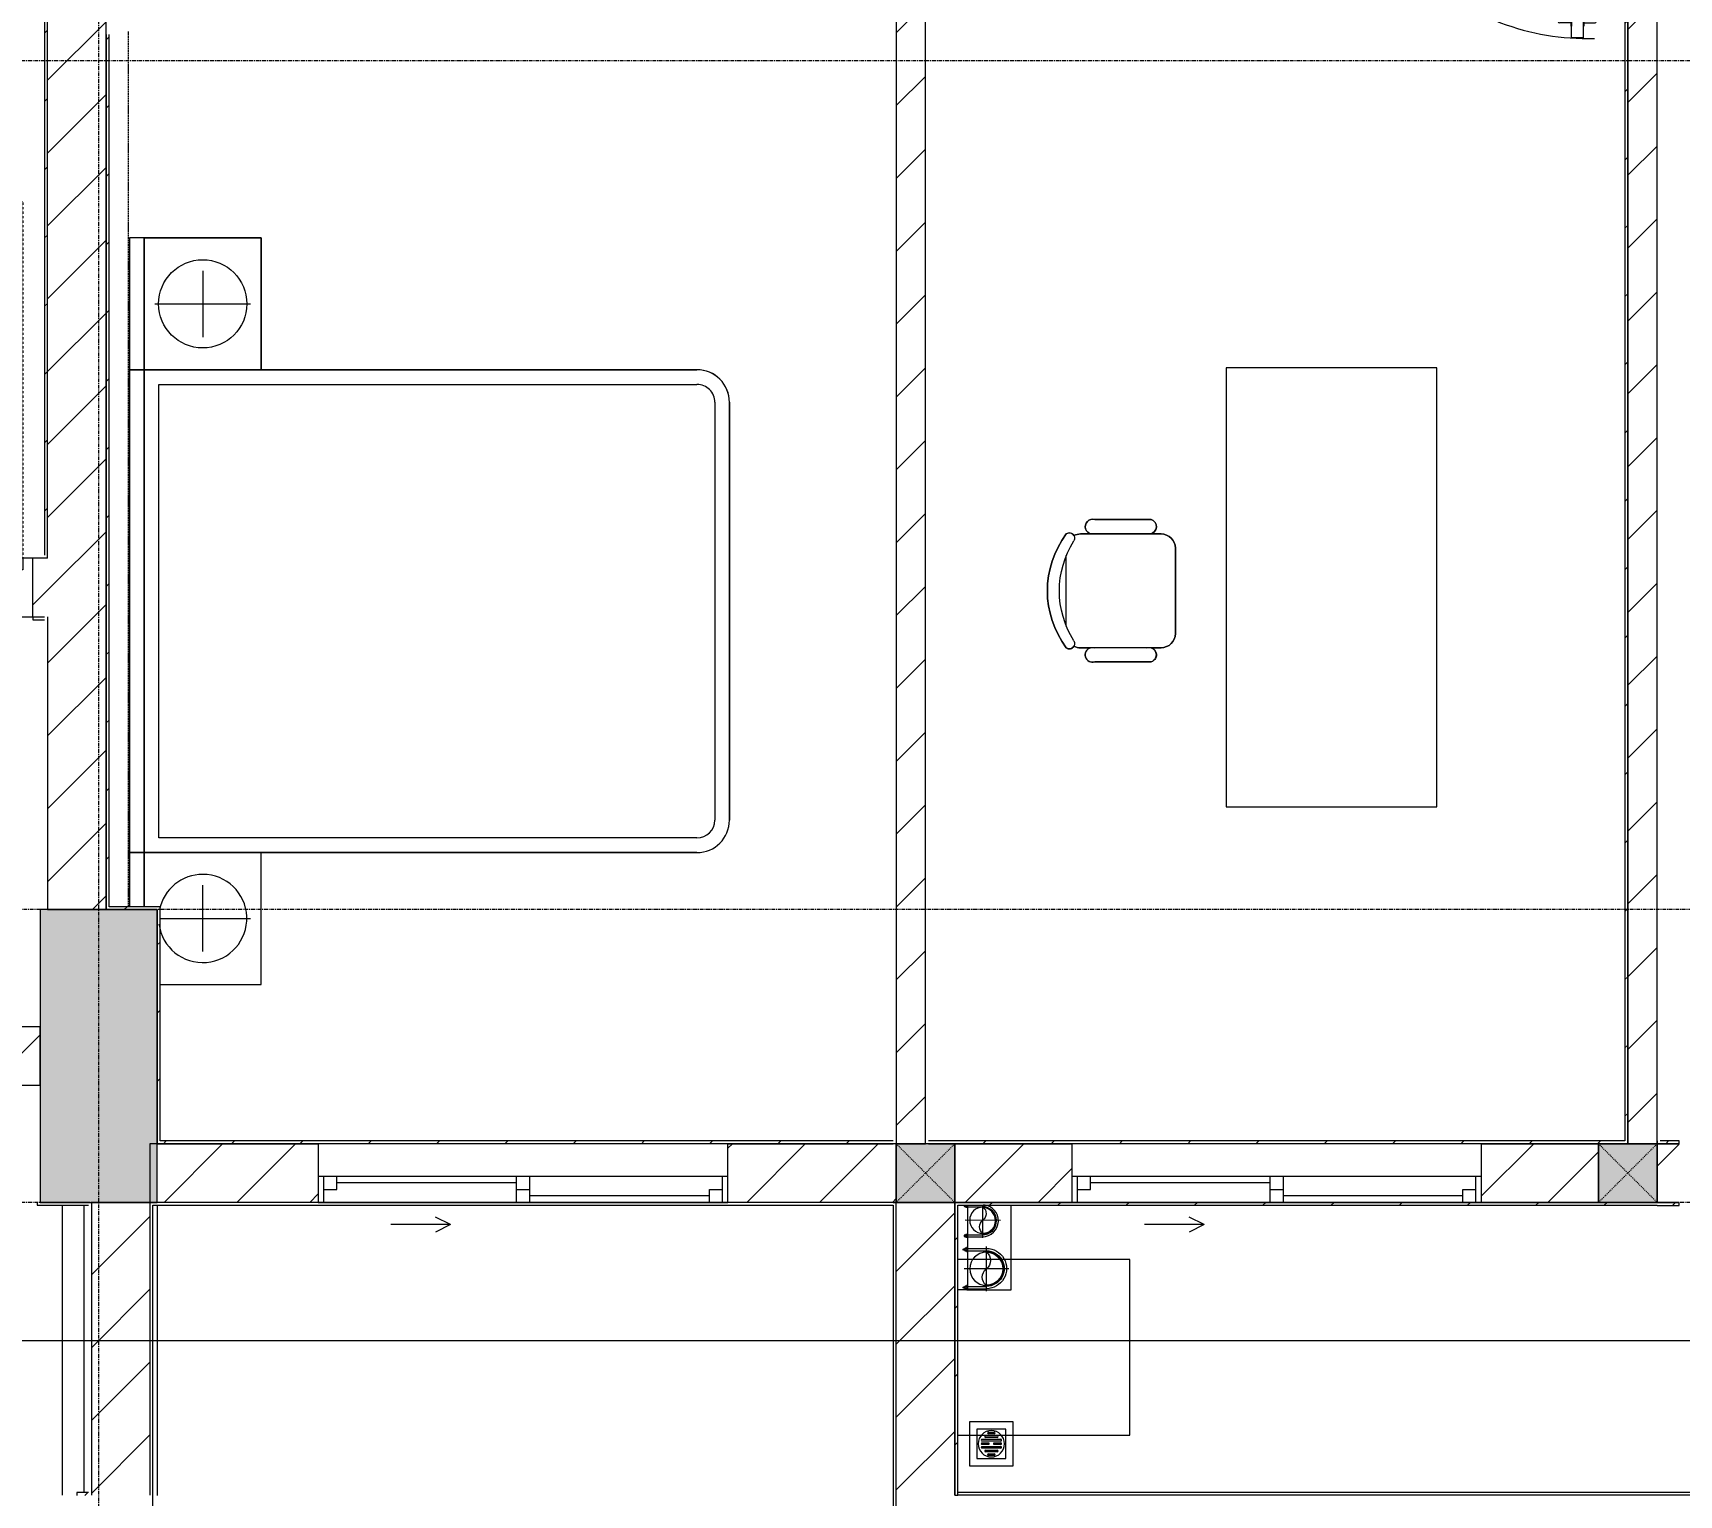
# Model space of a CAD drawing. Header units: millimetres. Extents: x 5356 to 209803, y -16346 to 109894.
# Drawn here: x 83328 to 88953, y 23537 to 28532 of the extents above; entities that cross this region are included whole.
import ezdxf

# ---------------------------------------------------------------- set-up
doc = ezdxf.new("R2010")
doc.units = ezdxf.units.MM
for name, pattern in [('Dash', [6, 3, -3]), ('Grid Line', [22.225, 12.7, -3.175, 3.175, -3.175]), ('IMPORT-CENTER _3_', [10.16, 6.35, -1.27, 1.27, -1.27]), ('IMPORT-Overhead', [3.96875, 2.38125, -1.5875]), ('NET VAN', [1.06, 0.53, -0.53])]:
    doc.linetypes.add(name, pattern=pattern)
for name, color, linetype, lineweight in [('0-1', 7, 'Continuous', 5), ('A-ANNO-DIMS', 211, 'Continuous', 9), ('A-ANNO-DIMS-220', 211, 'Continuous', 9), ('A-AREA-1', 30, 'IMPORT-Overhead', 9), ('A-DETL-GENF-1', 9, 'Continuous', 9), ('A-DETL-GENF-2', 9, 'NET VAN', 9), ('A-DOOR', 31, 'Continuous', 9), ('A-DOOR-1', 9, 'Continuous', 9), ('A-DOOR-FRAM', 31, 'Continuous', 9), ('A-FLOR', 192, 'Continuous', 9), ('A-FLOR-1', 9, 'Continuous', 9), ('A-GLAZ', 151, 'Continuous', 9), ('A-WALL', 113, 'Continuous', 9), ('A-WALL-1', 253, 'Continuous', 18), ('A-WALL-2', 9, 'Continuous', 9), ('A-WALL-3', 113, 'Continuous', 18), ('A-WALL-PATT-1', 10, 'Continuous', 9), ('A-WALL-PATT-2', 9, 'Continuous', 9), ('A-WALL-PATT-3', 111, 'Continuous', 9), ('G-IMPT', 8, 'Continuous', 9), ('G-IMPT-1', 9, 'Continuous', 9), ('G-IMPT-2', 8, 'IMPORT-CENTER _3_', 9), ('I-FURN', 30, 'Continuous', 9), ('I-FURN-1', 9, 'Continuous', 9), ('I-WALL-1', 253, 'Continuous', 18), ('I-WALL-2', 9, 'Continuous', 9), ('I-WALL-3', 2, 'Continuous', 18), ('M-EQPM', 50, 'Continuous', 9), ('S-BEAM-1', 9, 'Continuous', 9), ('S-COLS', 52, 'Continuous', 9), ('S-COLS-1', 254, 'Continuous', 5), ('S-COLS-2', 253, 'Continuous', 18), ('S-COLS-4', 52, 'Continuous', 18), ('S-COLS-5', 52, 'Dash', 9), ('S-COLS-HDLN', 52, 'Dash', 9), ('S-GRID-1', 1, 'Grid Line', 9)]:
    doc.layers.add(name, color=color, linetype=linetype, lineweight=lineweight)
doc.styles.add('Arial_2', font='arial_0.ttf', dxfattribs={"width": 0.9, "height": 660})
doc.dimstyles.new('1_Dim_chi_tiet_khu_đất_2', dxfattribs={"dimscale": 304.8, "dimtxt": 673.371204, "dimasz": 0.866142, "dimexe": 0.721785, "dimexo": 0.0625, "dimgap": 0.072178, "dimtad": 1, "dimdec": 0, "dimrnd": 5, "dimzin": 0, "dimdsep": 46, "dimtxsty": 'Arial_2', "dimblk1": 'OBLIQUE', "dimblk2": 'OBLIQUE', "dimsah": 1, "dimcen": 0.09, "dimdle": 0.721785, "dimazin": 0, "dimtfac": 1, "dimtdec": 4, "dimtix": 1, "dimtmove": 0, "dimatfit": 3, "dimfxl": 2.165354, "dimfxlon": 1, "dimtvp": 1, "dimtolj": 1, "dimtzin": 0, "dimarcsym": 2})
pattern_1 = [(45, (0, 0), (-124.4508, 124.4508), [])]
pattern_2 = [(45, (0, 0), (-116.67262, 116.67262), [])]

# ---------------------------------------------------------------- blocks, each defined once
blk = doc.blocks.new('NCV_TKTC_KET CAU_rvt-1-TKCS_MB ĐỊNH VỊ MỐC TỌA ĐỘ CÔNG TRÌNH')
at = {"layer": 'S-COLS-1'}
blk.add_hatch(color=256, dxfattribs=at).paths.add_polyline_path([(83352.6, 24536.9), (83752.6, 24536.9), (83752.6, 25536.9), (83352.6, 25536.9), (83352.6, 25076.9)])
at = {"layer": 'A-FLOR-1'}
blk.add_line((83502.6, 23545.3), (83502.6, 24526.9), dxfattribs=at)
at = {"layer": 'S-BEAM-1'}
blk.add_line((83427.6, 24526.9), (83427.6, 23536.9), dxfattribs=at)
at = {"layer": 'S-COLS-2'}
for p, q in [((83752.6, 25536.9), (83352.6, 25536.9)), ((83352.6, 25536.9), (83352.6, 24536.9)), ((83752.6, 24536.9), (83752.6, 25536.9)), ((83352.6, 24536.9), (83752.6, 24536.9))]:
    blk.add_line(p, q, dxfattribs=at)
blk = doc.blocks.new('GIUONG NGU-2TAB-1600x2000 - GIUONG NGU-2TAB-1600x2000-V44-TKCS_MB ĐỊNH VỊ MỐC TỌA ĐỘ CÔNG TRÌNH')
at = {"layer": 'I-FURN-1'}
for p, q in [((458.5, 0), (273.7, 0)), ((458.5, -50), (458.5, 0)), ((2108.2, 0), (458.5, 0)), ((458.5, 0), (458.5, -50)), ((458.5, 0), (2108.2, 0)), ((2108.2, -50), (2108.2, 0)), ((458.5, -50), (273.7, -50)), ((273.7, -50), (458.5, -50)), ((458.5, -50), (273.7, -50)), ((458.5, -450.3), (458.5, -50)), ((2108.2, -50), (458.5, -50)), ((458.5, -50), (458.5, -1938.9)), ((458.5, -50), (2108.2, -50)), ((458.5, -1938.9), (458.5, -50)), ((458.5, -450.3), (458.5, -50)), ((458.5, -50), (2108.2, -50)), ((2558.2, 0), (2108.2, 0)), ((2108.2, 0), (2108.2, -50)), ((2558.2, -50), (2108.2, -50)), ((2108.2, -50), (2108.2, -450.3)), ((2108.2, -1938.9), (2108.2, -50)), ((2108.2, -50), (2558.2, -50)), ((2108.2, -50), (2558.2, -50)), ((2108.2, -450.3), (2108.2, -50)), ((2108.2, -50), (2108.2, -1938.9)), ((2558.2, -50), (2558.2, 0)), ((2558.2, -450.3), (2558.2, -50)), ((2558.2, -50), (2558.2, -450.3)), ((8.5, -105), (8.5, -450.3)), ((8.5, -105), (8.5, -450.3)), ((233.5, -105), (233.5, -413.5)), ((508.5, -100), (2058.2, -100)), ((508.5, -1938.9), (508.5, -100)), ((2058.2, -100), (2058.2, -1938.9)), ((2333.2, -86.8), (2333.2, -413.5)), ((120.2, -250.2), (346.8, -250.2)), ((2446.5, -250.2), (2219.8, -250.2)), ((8.5, -450.3), (458.5, -450.3)), ((8.5, -450.3), (458.5, -450.3)), ((2108.2, -450.3), (2558.2, -450.3)), ((2558.2, -450.3), (2108.2, -450.3)), ((1997.1, -2000), (569.6, -2000)), ((569.6, -2050), (1997.1, -2050)), ((1997.1, -2050), (569.6, -2050))]:
    blk.add_line(p, q, dxfattribs=at)
blk.add_circle((2333.2, -250.2), 150.7, dxfattribs=at)
for centre, radius, start, end in [((233.5, -250.2), 150.7, 97.1966, 360), ((233.5, -250.2), 150.7, 360, 78.2774), ((569.6, -1938.9), 111.1, 180, 270), ((569.6, -1938.9), 111.1, 180, 270), ((569.6, -1938.9), 61.1, 180, 270), ((1997.1, -1938.9), 111.1, 270, 360), ((1997.1, -1938.9), 61.1, 270, 0), ((1997.1, -1938.9), 111.1, 270, 0)]:
    blk.add_arc(centre, radius, start, end, dxfattribs=at)
blk = doc.blocks.new('BAN LV A - BAN LV A_dwg_ban hoc2-348006-TKCS_MB ĐỊNH VỊ MỐC TỌA ĐỘ CÔNG TRÌNH')
at = {"layer": 'I-FURN'}
for p, q in [((145.8, 437.4), (-145.8, 437.4)), ((-243, 354.4), (-243, 162)), ((-194.4, 388.8), (-194.4, 113.4)), ((194.4, 113.4), (194.4, 388.8)), ((194.4, 351.4), (194.4, 150.8)), ((243.7, 162), (243.7, 354.4)), ((-120.5, 64.8), (120.5, 64.8))]:
    blk.add_line(p, q, dxfattribs=at)
at = {"layer": 'I-FURN', "flags": 128}
blk.add_lwpolyline([(-737.8, 610.5), (-737.8, 1330.5), (-154.9, 1330.5), (762.2, 1330.5), (762.2, 610.5)], close=True, dxfattribs=at)
at = {"layer": 'I-FURN'}
for centre, radius, start, end in [((-145.8, 388.8), 48.6, 90, 180), ((145.8, 388.8), 48.6, 360, 90), ((-218.7, 347.3), 25.3, 343.7398, 163.7398), ((219.4, 347.3), 25.3, 16.2602, 170.7054), ((-218.7, 154.9), 25.3, 163.7398, 16.2602), ((-145.8, 113.4), 48.6, 180, 207.5844), ((145.8, 113.4), 48.6, 332.4156, 0), ((219.4, 154.9), 25.3, 189.2946, 16.2602), ((-180.2, 75.4), 17.8, 57.9726, 216.6901), ((0, 324), 324, 233.1301, 306.8699), ((0, 359.3), 318.2, 237.5758, 302.4242), ((180.2, 75.4), 17.8, 323.3099, 122.0274)]:
    blk.add_arc(centre, radius, start, end, dxfattribs=at)
blk = doc.blocks.new('BAN LV A - BAN LV A_dwg-348005-TKCS_MB ĐỊNH VỊ MỐC TỌA ĐỘ CÔNG TRÌNH')
at = {"extrusion": (0, 0, -1), "zscale": -1, "rotation": 180}
blk.add_blockref('BAN LV A - BAN LV A_dwg_ban hoc2-348006-TKCS_MB ĐỊNH VỊ MỐC TỌA ĐỘ CÔNG TRÌNH', (-729, 1383.7), dxfattribs=at)
blk = doc.blocks.new('BAN LV A - BAN LV A-348231-TKCS_MB ĐỊNH VỊ MỐC TỌA ĐỘ CÔNG TRÌNH')
at = {"layer": 'I-FURN-1'}
for p, q in [((534.6, 1270.3), (534.6, 1235.9)), ((923.4, 1232.9), (923.4, 1270.3)), ((486, 1221.7), (486, 1029.3)), ((972.7, 1029.3), (972.7, 1221.7)), ((534.6, 1029.3), (534.6, 994.9)), ((923.4, 994.9), (923.4, 1032.3)), ((583.2, 946.3), (874.8, 946.3)), ((1491.2, 773.2), (-8.8, 773.2)), ((-8.8, 773.2), (-8.8, 53.2)), ((1491.2, 53.2), (1491.2, 773.2)), ((-8.8, 53.2), (1491.2, 53.2))]:
    blk.add_line(p, q, dxfattribs=at)
for centre, radius, start, end in [((729, 1059.7), 324, 53.1301, 126.8699), ((548.9, 1308.3), 17.8, 143.3099, 240.596), ((909.2, 1308.3), 17.8, 299.404, 36.6901), ((510.3, 1228.8), 25.3, 16.2602, 196.2602), ((583.2, 1270.3), 48.6, 152.4156, 180), ((874.8, 1270.3), 48.6, 360, 27.5844), ((948.4, 1228.8), 25.3, 343.7398, 170.7054), ((510.3, 1036.4), 25.3, 196.2602, 343.7398), ((948.4, 1036.4), 25.3, 189.2946, 343.7398), ((583.2, 994.9), 48.6, 180, 270), ((874.8, 994.9), 48.6, 270, 360)]:
    blk.add_arc(centre, radius, start, end, dxfattribs=at)
blk.add_blockref('BAN LV A - BAN LV A_dwg-348005-TKCS_MB ĐỊNH VỊ MỐC TỌA ĐỘ CÔNG TRÌNH', (0, 0))
blk = doc.blocks.new('MAY GIAT - MAY GIAT_dwg-V47-TKCS_MB ĐỊNH VỊ MỐC TỌA ĐỘ CÔNG TRÌNH')
at = {"layer": 'G-IMPT-1', "flags": 128}
blk.add_lwpolyline([(5, 590), (5, 2.3), (605, 2.3), (605, 590)], dxfattribs=at)
blk = doc.blocks.new('MAY GIAT - MAY GIAT-V48-TKCS_MB ĐỊNH VỊ MỐC TỌA ĐỘ CÔNG TRÌNH')
at = {"layer": 'I-FURN-1'}
for p, q in [((5, 590), (5, 2.3)), ((605, 2.3), (605, 590)), ((5, 2.3), (605, 2.3))]:
    blk.add_line(p, q, dxfattribs=at)
blk.add_blockref('MAY GIAT - MAY GIAT_dwg-V47-TKCS_MB ĐỊNH VỊ MỐC TỌA ĐỘ CÔNG TRÌNH', (0, 0))
blk = doc.blocks.new('DOOR_CW_01 CANH MO-PANEL KINH - DIW_01-900x2200-CỬA GỖ VÂN LAMINATE-553393-TKCS_MB ĐỊNH VỊ MỐC TỌA ĐỘ CÔNG TRÌNH')
at = {"layer": 'A-DETL-GENF-1'}
for p, q in [((-397, 872), (-357, 872)), ((-397, 752), (-397, 872)), ((-357, 872), (-357, 752)), ((-442, 737), (-442, 816.5)), ((-399, 820.5), (-438, 820.5)), ((-434, 799.5), (-434, 737)), ((-399, 803.5), (-430, 803.5)), ((-399, 831.8), (-397, 831.8)), ((-399, 792.2), (-399, 831.8)), ((-397, 792.2), (-399, 792.2)), ((-397, 792.2), (-397, 831.8)), ((-357, 792.2), (-357, 831.8)), ((-355, 831.8), (-357, 831.8)), ((-357, 792.2), (-355, 792.2)), ((-355, 792.2), (-355, 831.8)), ((-355, 820.5), (-316, 820.5)), ((-355, 803.5), (-324, 803.5)), ((-320, 799.5), (-320, 737)), ((-312, 737), (-312, 816.5)), ((-357, 752), (-397, 752)), ((-397, 738), (-391, 738)), ((-397, 738), (-397, 196)), ((-363, 752), (-391, 752)), ((-391, 752), (-391, 738)), ((-363, 738), (-363, 752)), ((-357, 738), (-363, 738)), ((-357, 196), (-357, 738)), ((-433.9, 711.2), (-427.3, 715.8)), ((-320.1, 711.2), (-326.7, 715.8)), ((-397, 196), (-391, 196)), ((-357, 182), (-397, 182)), ((-397, 182), (-397, 62)), ((-391, 196), (-391, 182)), ((-391, 182), (-363, 182)), ((-357, 196), (-363, 196)), ((-363, 182), (-363, 196)), ((-357, 62), (-357, 182)), ((-397, 62), (-357, 62))]:
    blk.add_line(p, q, dxfattribs=at)
blk.add_circle((-407, 60), 10, dxfattribs=at)
for centre, radius, start, end in [((-407, 60), 814, 360, 92), ((-438, 816.5), 4, 90, 180), ((-430, 799.5), 4, 90, 180), ((-324, 799.5), 4, 360, 90), ((-316, 816.5), 4, 0, 90), ((-397, 737), 45, 180, 215), ((-397, 737), 37, 180, 215), ((-357, 737), 37, 325, 0), ((-357, 737), 45, 325, 0)]:
    blk.add_arc(centre, radius, start, end, dxfattribs=at)
at = {"layer": 'A-DOOR-1'}
for p, q in [((-410, 50), (-450, 50)), ((-450, 50), (-450, -50)), ((-410, 0), (-410, 50)), ((-400, 0), (-410, 0)), ((-407, 50), (-382, 50)), ((-400, -50), (-400, 0)), ((410, 0), (400, 0)), ((400, 0), (400, -50)), ((450, 50), (410, 50)), ((410, 50), (410, 0)), ((450, -50), (450, 50)), ((-450, -50), (-400, -50)), ((400, -50), (450, -50))]:
    blk.add_line(p, q, dxfattribs=at)
blk = doc.blocks.new('NCV_TKTC_TANG 1_rvt-1-TKCS_MB ĐỊNH VỊ MỐC TỌA ĐỘ CÔNG TRÌNH')
at = {"layer": 'A-WALL-PATT-1'}
h = blk.add_hatch(dxfattribs=at)
h.set_pattern_fill('FP_2', color=256, style=0, pattern_type=2)
h.set_pattern_definition(pattern_1)
h.paths.add_polyline_path([(86377.6, 24737.4), (86377.6, 28836.9), (86277.6, 28836.9), (86277.6, 24737.4)])
h.paths.add_polyline_path([(86277.6, 29036.9), (86377.6, 29036.9), (86377.6, 29486.9), (86277.6, 29486.9)])
h.paths.add_polyline_path([(86327.6, 30386.9), (86377.6, 30386.9), (86377.6, 30436.9), (86277.6, 30436.9), (86277.6, 30386.9)])
h = blk.add_hatch(dxfattribs=at)
h.set_pattern_fill('FP_2', color=256, style=0, pattern_type=2)
h.set_pattern_definition(pattern_1)
h.paths.add_polyline_path([(88877.6, 24736.9), (88877.6, 28836.9), (88777.6, 28836.9), (88777.6, 24736.9)])
h.paths.add_polyline_path([(88777.6, 29036.9), (88877.6, 29036.9), (88877.6, 29336.9), (88777.6, 29336.9)])
at = {"layer": 'A-WALL-PATT-2'}
h = blk.add_hatch(dxfattribs=at)
h.set_pattern_fill('FP_3', color=256, style=0, pattern_type=2)
h.set_pattern_definition(pattern_2)
h.paths.add_polyline_path([(88767.6, 24736.9), (88777.6, 24736.9), (88777.6, 29336.9), (88767.6, 29336.9), (88767.6, 24746.9)])
h = blk.add_hatch(dxfattribs=at)
h.set_pattern_fill('FP_3', color=256, style=0, pattern_type=2)
h.set_pattern_definition(pattern_2)
h.paths.add_polyline_path([(83577.6, 25536.9), (83587.6, 25536.9), (83587.6, 28526.9), (83577.6, 28526.9), (83577.6, 27049.4)])
h = blk.add_hatch(dxfattribs=at)
h.set_pattern_fill('FP_3', color=256, style=0, pattern_type=2)
h.set_pattern_definition(pattern_2)
h.paths.add_polyline_path([(83762.6, 25536.9), (83762.6, 25546.9), (83587.6, 25546.9), (83587.6, 25536.9), (83752.6, 25536.9)])
h = blk.add_hatch(dxfattribs=at)
h.set_pattern_fill('FP_3', color=256, style=0, pattern_type=2)
h.set_pattern_definition(pattern_2)
h.paths.add_polyline_path([(83762.6, 24736.9), (83762.6, 25536.9), (83752.6, 25536.9), (83752.6, 24736.9)])
h = blk.add_hatch(dxfattribs=at)
h.set_pattern_fill('FP_3', color=256, style=0, pattern_type=2)
h.set_pattern_definition(pattern_2)
h.paths.add_polyline_path([(85702.6, 24736.9), (86267.6, 24736.9), (86267.6, 24746.9), (83762.6, 24746.9), (83762.6, 24736.9), (85245, 24736.9)])
h = blk.add_hatch(dxfattribs=at)
h.set_pattern_fill('FP_3', color=256, style=0, pattern_type=2)
h.set_pattern_definition(pattern_2)
h.paths.add_polyline_path([(86455.5, 24736.9), (88767.6, 24736.9), (88767.6, 24746.9), (86387.6, 24746.9), (86387.6, 24736.9)])
h = blk.add_hatch(dxfattribs=at)
h.set_pattern_fill('FP_3', color=256, style=0, pattern_type=2)
h.set_pattern_definition(pattern_2)
h.paths.add_polyline_path([(88877.6, 24736.9), (88952.6, 24736.9), (88952.6, 24746.9), (88877.6, 24746.9)])
h.paths.add_polyline_path([(91452.6, 24736.9), (91542.6, 24736.9), (91542.6, 24746.9), (91452.6, 24746.9)])
h = blk.add_hatch(dxfattribs=at)
h.set_pattern_fill('FP_3', color=256, style=0, pattern_type=2)
h.set_pattern_definition(pattern_2)
h.paths.add_polyline_path([(86477.6, 23536.9), (86487.6, 23536.9), (86487.6, 24536.9), (86477.6, 24536.9), (86477.6, 24090.6)])
h = blk.add_hatch(dxfattribs=at)
h.set_pattern_fill('FP_3', color=256, style=0, pattern_type=2)
h.set_pattern_definition(pattern_2)
h.paths.add_polyline_path([(88877.6, 24526.9), (88877.6, 24536.9), (86487.6, 24536.9), (86487.6, 24526.9), (87665.9, 24526.9)])
h = blk.add_hatch(dxfattribs=at)
h.set_pattern_fill('FP_3', color=256, style=0, pattern_type=2)
h.set_pattern_definition(pattern_2)
h.paths.add_polyline_path([(88952.6, 24526.5), (88952.6, 24536.5), (88877.6, 24536.5), (88877.6, 24526.5)])
h.paths.add_polyline_path([(91642.6, 24526.5), (91642.6, 24536.5), (91452.6, 24536.5), (91452.6, 24526.5)])
at = {"layer": 'A-WALL-1'}
for p, q in [((86377.6, 24737.4), (86377.6, 28836.9)), ((88777.6, 28836.9), (88777.6, 24736.9)), ((88877.6, 24736.9), (88877.6, 28836.9)), ((86277.6, 24737.4), (86377.6, 24737.4)), ((88777.6, 24736.9), (88877.6, 24736.9))]:
    blk.add_line(p, q, dxfattribs=at)
at = {"layer": 'A-WALL-2'}
blk.add_line((86277.6, 28836.9), (86277.6, 24737.4), dxfattribs=at)
at = {"layer": 'I-WALL-1'}
for p, q in [((88767.6, 29326.9), (88767.6, 24746.9)), ((88777.6, 24736.9), (88777.6, 28836.9)), ((83577.6, 28526.9), (83577.6, 25536.9)), ((83587.6, 25546.9), (83587.6, 28526.9)), ((83762.6, 25546.9), (83587.6, 25546.9)), ((83762.6, 25536.9), (83762.6, 25546.9)), ((83577.6, 25536.9), (83587.6, 25536.9)), ((83587.6, 25536.9), (83752.6, 25536.9)), ((83752.6, 25536.9), (83752.6, 24736.9)), ((83762.6, 24746.9), (83762.6, 25536.9)), ((83752.6, 24736.9), (83762.6, 24736.9)), ((86267.6, 24746.9), (83762.6, 24746.9)), ((83762.6, 24736.9), (84302.6, 24736.9)), ((85702.6, 24736.9), (86267.6, 24736.9)), ((88767.6, 24746.9), (86387.6, 24746.9)), ((86387.6, 24736.9), (86877.6, 24736.9)), ((88277.6, 24736.9), (88767.6, 24736.9)), ((88767.6, 24736.9), (88777.6, 24736.9)), ((88877.6, 24746.9), (88877.6, 24736.9)), ((88877.6, 24736.9), (88952.6, 24736.9)), ((88952.6, 24746.9), (88887.6, 24746.9)), ((88952.6, 24736.9), (88952.6, 24746.9)), ((86477.6, 24536.9), (86477.6, 23536.9)), ((86487.6, 24536.9), (86477.6, 24536.9)), ((86877.6, 24536.9), (86487.6, 24536.9)), ((86487.6, 23536.9), (86487.6, 24526.9)), ((86487.6, 24526.9), (88877.6, 24526.9)), ((88877.6, 24536.9), (88277.6, 24536.9)), ((88877.6, 24536.5), (88877.6, 24536.9)), ((88952.6, 24536.5), (88877.6, 24536.5)), ((88877.6, 24526.9), (88877.6, 24526.5)), ((88877.6, 24526.5), (88952.6, 24526.5)), ((88952.6, 24526.5), (88952.6, 24536.5)), ((86477.6, 23536.9), (86487.6, 23536.9))]:
    blk.add_line(p, q, dxfattribs=at)
at = {"layer": 'I-WALL-2'}
for p, q in [((86487.6, 23546.9), (91642.6, 23546.9)), ((91642.6, 23536.9), (86487.6, 23536.9))]:
    blk.add_line(p, q, dxfattribs=at)
at = {"layer": 'A-DOOR-1', "rotation": 180}
blk.add_blockref('DOOR_CW_01 CANH MO-PANEL KINH - DIW_01-900x2200-CỬA GỖ VÂN LAMINATE-553393-TKCS_MB ĐỊNH VỊ MỐC TỌA ĐỘ CÔNG TRÌNH', (88227.6, 29386.9), dxfattribs=at)
at = {"layer": 'I-FURN-1'}
for name, p, rotation in [('GIUONG NGU-2TAB-1600x2000 - GIUONG NGU-2TAB-1600x2000-V44-TKCS_MB ĐỊNH VỊ MỐC TỌA ĐỘ CÔNG TRÌNH', (83657.6, 25273.2), 90.00000000000077), ('BAN LV A - BAN LV A-348231-TKCS_MB ĐỊNH VỊ MỐC TỌA ĐỘ CÔNG TRÌNH', (88177.6, 25896.9), 90.00000000000031), ('MAY GIAT - MAY GIAT-V48-TKCS_MB ĐỊNH VỊ MỐC TỌA ĐỘ CÔNG TRÌNH', (87077.6, 23736.9), 90.00000000000031)]:
    blk.add_blockref(name, p, dxfattribs=dict(at, rotation=rotation))
blk = doc.blocks.new('1_FAMILY RVT - W01-WxH 1400x1400xmm-389822-TKCS_MB ĐỊNH VỊ MỐC TỌA ĐỘ CÔNG TRÌNH')
at = {"layer": 'A-GLAZ'}
for p, q in [((248.4, 172.39), (299.2, 197.79)), ((248.4, 172.39), (299.2, 146.99)), ((248.4, 172.39), (451.6, 172.39)), ((-700, 96.19), (-700, -103.81)), ((700, 96.19), (-700, 96.19)), ((-700, 96.19), (-636.5, 96.19)), ((-680.95, 96.19), (-680.95, 7.29)), ((-636.5, 96.19), (-22.225, 96.19)), ((-636.5, 96.19), (-636.5, 51.74)), ((-636.5, 73.965), (-22.225, 73.965)), ((-22.225, 7.29), (-22.225, 96.19)), ((-22.225, 96.19), (22.225, 96.19)), ((22.225, 96.19), (680.95, 96.19)), ((22.225, 96.19), (22.225, 7.29)), ((680.95, 96.19), (700, 96.19)), ((680.95, 96.19), (680.95, 7.29)), ((700, -103.81), (700, 96.19)), ((-700, 7.29), (-680.95, 7.29)), ((-636.5, 51.74), (-680.95, 51.74)), ((-680.95, 7.29), (-22.225, 7.29)), ((22.225, 51.74), (-22.225, 51.74)), ((-22.225, 7.29), (22.225, 7.29)), ((22.225, 29.515), (636.5, 29.515)), ((22.225, 7.29), (636.5, 7.29)), ((636.5, 51.74), (636.5, 7.29)), ((680.95, 51.74), (636.5, 51.74)), ((636.5, 7.29), (700, 7.29)), ((-700, -103.81), (700, -103.81))]:
    blk.add_line(p, q, dxfattribs=at)
blk = doc.blocks.new('FD_01 - FD_01-1200x2200mm-V1-TKCS_MB ĐỊNH VỊ MỐC TỌA ĐỘ CÔNG TRÌNH')
at = {"layer": 'A-DETL-GENF-2'}
for p, q in [((570, 100), (570, 1320)), ((570, 1320), (610, 1320)), ((610, 1320), (610, 100)), ((610, 100), (570, 100))]:
    blk.add_line(p, q, dxfattribs=at)
blk.add_arc((610, 100), 1220, 91.8789, 180, dxfattribs=at)
at = {"layer": 'A-DOOR-FRAM'}
for p, q in [((-610, 100), (-645, 100)), ((-645, 100), (-645, -100)), ((-610, 60), (-610, 100)), ((-600, 60), (-610, 60)), ((-600, -100), (-600, 60)), ((610, 60), (600, 60)), ((600, 60), (600, -100)), ((645, 100), (610, 100)), ((610, 100), (610, 60)), ((645, -100), (645, 100)), ((-645, -100), (-600, -100)), ((600, -100), (645, -100))]:
    blk.add_line(p, q, dxfattribs=at)
blk = doc.blocks.new('TKTC_XREF_251221_MB TANG 1 - TKTC_XREF_260130_MB TANG 1_dwg_CUM U_DN100-V279-TKCS_MB ĐỊNH VỊ MỐC TỌA ĐỘ CÔNG TRÌNH')
at = {"layer": 'G-IMPT'}
blk.add_hatch(color=256, dxfattribs=at).paths.add_polyline_path([(0, -61), (15.8, -58.9), (30.5, -52.8), (43.1, -43.1), (52.8, -30.5), (58.9, -15.8), (61, 0), (58.9, 15.8), (52.8, 30.5), (43.1, 43.1), (30.5, 52.8), (15.8, 58.9), (0, 61), (0, 57), (14.8, 55.1), (28.5, 49.4), (40.3, 40.3), (49.4, 28.5), (55.1, 14.8), (57, 0), (55.1, -14.8), (49.4, -28.5), (40.3, -40.3), (28.5, -49.4), (14.8, -55.1), (0, -57)])
for p, q in [((-79.1, 66.6), (-79.1, 63.4)), ((-76.6, 66.6), (-76.6, 63.4)), ((-74.6, 66.6), (-74.6, 63.4)), ((-72.7, 67.2), (-72.7, 60.7)), ((-66.9, 62.1), (-71.7, 62.1)), ((-79.1, -63.4), (-79.1, -66.6)), ((-76.6, -63.4), (-76.6, -66.6)), ((-74.6, -63.4), (-74.6, -66.6)), ((-72.7, -60.7), (-72.7, -69.3)), ((-66.9, -62.1), (-71.7, -62.1)), ((-66.9, -67.9), (-71.7, -67.9)), ((-65, -69), (0, -69))]:
    blk.add_line(p, q, dxfattribs=at)
at = {"layer": 'G-IMPT', "flags": 128}
for points in [[(-78.1, 67.2), (-78.1, 62.4), (-72.7, 62.4)], [(-71.7, 59.2), (-66.9, 59.2), (-66.9, 67.2)], [(-65, 67.2), (-65, 57.3), (-66.9, 57.3), (-66.9, 59.2)], [(-65, 61), (0, 61), (0, 57)], [(-72.7, -62.4), (-78.1, -62.4), (-78.1, -67.6), (-72.7, -67.6)], [(-71.7, -70.8), (-66.9, -70.8), (-66.9, -59.2), (-71.7, -59.2)], [(-66.9, -59.2), (-66.9, -57.3), (-65, -57.3), (-65, -72.7), (-66.9, -72.7), (-66.9, -70.8)], [(-65, -61), (0, -61), (0, -57)]]:
    blk.add_lwpolyline(points, dxfattribs=at)
at = {"layer": 'G-IMPT'}
for centre, radius, start, end in [((-78.1, 63.4), 0.96, 180, 270), ((-67.9, 65), 4.8, 152.11368, 216.8699), ((-71.1, 60.7), 1.56, 112.61986, 247.38014), ((0, 0), 69, 270, 85.42362), ((0, 0), 61, 270, 90), ((0, 0), 57, 270, 90), ((-78.1, -63.4), 0.96, 90, 180), ((-78.1, -66.6), 0.96, 180, 270), ((-71.1, -60.7), 1.56, 112.61986, 247.38014), ((-67.9, -65), 4.8, 143.1301, 216.8699), ((-71.1, -69.3), 1.56, 112.61986, 247.38014)]:
    blk.add_arc(centre, radius, start, end, dxfattribs=at)
blk = doc.blocks.new('TKTC_XREF_251221_MB TANG 1 - TKTC_XREF_260130_MB TANG 1_dwg_$cc-V280-TKCS_MB ĐỊNH VỊ MỐC TỌA ĐỘ CÔNG TRÌNH')
at = {"layer": 'G-IMPT'}
blk.add_circle((0, 0), 0.5, dxfattribs=at)
for centre, radius, start, end in [((0, 0), 0.5, 90, 270), ((0.188, 0.25), 0.313, 126.8699, 233.1301), ((-0.188, -0.25), 0.313, 306.8699, 53.1301)]:
    blk.add_arc(centre, radius, start, end, dxfattribs=at)
at = {"layer": 'G-IMPT-2'}
for p, q in [((-0.673, 0), (0.673, 0)), ((0, -0.673), (0, 0.572))]:
    blk.add_line(p, q, dxfattribs=at)
blk = doc.blocks.new('TKTC_XREF_251221_MB TANG 1 - TKTC_XREF_260130_MB TANG 1_dwg_CUM U_DN100-4202115-TKCS_MB ĐỊNH VỊ MỐC TỌA ĐỘ CÔNG TRÌNH')
at = {"layer": 'G-IMPT'}
blk.add_hatch(color=256, dxfattribs=at).paths.add_polyline_path([(0, -61), (0, -57), (14.8, -55.1), (28.5, -49.4), (40.3, -40.3), (49.4, -28.5), (55.1, -14.8), (57, 0), (55.1, 14.8), (49.4, 28.5), (40.3, 40.3), (28.5, 49.4), (14.8, 55.1), (0, 57), (0, 61), (15.8, 58.9), (35.6, 48.9), (43.1, 43.1), (52.8, 30.5), (58.9, 15.8), (61, 0), (58.9, -15.8), (52.8, -30.5), (43.1, -43.1), (30.5, -52.8), (15.8, -58.9)])
for p, q in [((-79.1, 66.6), (-79.1, 63.4)), ((-76.6, 66.6), (-76.6, 63.4)), ((-74.6, 66.6), (-74.6, 63.4)), ((-72.7, 69.3), (-72.7, 60.7)), ((-66.9, 67.9), (-71.7, 67.9)), ((-66.9, 62.1), (-71.7, 62.1)), ((-65, 69), (0, 69)), ((-79.1, -63.4), (-79.1, -66.6)), ((-76.6, -63.4), (-76.6, -66.6)), ((-74.6, -63.4), (-74.6, -66.6)), ((-72.7, -60.7), (-72.7, -69.3)), ((-66.9, -62.1), (-71.7, -62.1)), ((-66.9, -67.9), (-71.7, -67.9)), ((-65, -69), (0, -69))]:
    blk.add_line(p, q, dxfattribs=at)
at = {"layer": 'G-IMPT', "flags": 128}
for points in [[(-72.7, 67.6), (-78.1, 67.6), (-78.1, 62.4), (-72.7, 62.4)], [(-71.7, 59.2), (-66.9, 59.2), (-66.9, 70.8), (-71.7, 70.8)], [(-66.9, 70.8), (-66.9, 72.7), (-65, 72.7), (-65, 57.3), (-66.9, 57.3), (-66.9, 59.2)], [(-65, 61), (0, 61), (0, 57)], [(-72.7, -62.4), (-78.1, -62.4), (-78.1, -67.6), (-72.7, -67.6)], [(-71.7, -70.8), (-66.9, -70.8), (-66.9, -59.2), (-71.7, -59.2)], [(-66.9, -59.2), (-66.9, -57.3), (-65, -57.3), (-65, -72.7), (-66.9, -72.7), (-66.9, -70.8)], [(-65, -61), (0, -61), (0, -57)]]:
    blk.add_lwpolyline(points, dxfattribs=at)
at = {"layer": 'G-IMPT'}
for centre, radius, start, end in [((-78.1, 66.6), 0.96, 90, 180), ((-78.1, 63.4), 0.96, 180, 270), ((-71.1, 69.3), 1.56, 112.6199, 247.3801), ((-67.9, 65), 4.8, 143.1301, 216.8699), ((-71.1, 60.7), 1.56, 112.6199, 247.3801), ((0, 0), 69, 270, 90), ((0, 0), 61, 270, 90), ((0, 0), 57, 270, 90), ((-78.1, -63.4), 0.96, 90, 180), ((-78.1, -66.6), 0.96, 180, 270), ((-71.1, -60.7), 1.56, 112.6199, 247.3801), ((-67.9, -65), 4.8, 143.1301, 216.8699), ((-71.1, -69.3), 1.56, 112.6199, 247.3801)]:
    blk.add_arc(centre, radius, start, end, dxfattribs=at)
blk = doc.blocks.new('TKTC_XREF_251221_MB TANG 1 - TKTC_XREF_260130_MB TANG 1_dwg_$cc-V211-TKCS_MB ĐỊNH VỊ MỐC TỌA ĐỘ CÔNG TRÌNH')
at = {"layer": 'G-IMPT'}
blk.add_circle((0, 0), 0.5, dxfattribs=at)
for centre, radius, start, end in [((0, 0), 0.5, 90, 270), ((0.188, 0.25), 0.313, 126.8699, 233.1301), ((-0.188, -0.25), 0.313, 306.8699, 53.1301)]:
    blk.add_arc(centre, radius, start, end, dxfattribs=at)
at = {"layer": 'G-IMPT-2'}
for p, q in [((0, -0.673), (0, 0.673)), ((-0.673, 0), (0.673, 0))]:
    blk.add_line(p, q, dxfattribs=at)
blk = doc.blocks.new('TKTC_XREF_251221_MB TANG 1 - TKTC_XREF_260130_MB TANG 1_dwg_THU NUOC - THU NUOC-444531-TKCS_MB TẦNG 1-4202120-TKCS_MB ĐỊNH VỊ MỐC TỌA ĐỘ CÔNG TRÌNH')
at = {"layer": 'M-EQPM'}
for p, q in [((-23.3, 10.8), (40.9, 10.8)), ((40.9, 4.8), (-23.3, 4.8)), ((-11, 23.3), (28.5, 23.3)), ((28.5, 17.3), (-11, 17.3)), ((-1.1, 35.6), (18.5, 35.6)), ((18.5, 29.6), (-1.1, 29.6)), ((-23.3, -13.6), (40.9, -13.6)), ((40.9, -19.6), (-23.3, -19.6)), ((-11, -26.1), (28.5, -26.1)), ((28.5, -32.1), (-11, -32.1)), ((-1.1, -38.5), (18.5, -38.5)), ((18.5, -44.5), (-1.1, -44.5))]:
    blk.add_line(p, q, dxfattribs=at)
at = {"layer": 'M-EQPM', "flags": 128}
for points in [[(83.7, -79.4), (83.7, 70.6), (-66.3, 70.6), (-66.3, -79.4)], [(58.7, -54.4), (58.7, 45.6), (-41.3, 45.6), (-41.3, -54.4)]]:
    blk.add_lwpolyline(points, close=True, dxfattribs=at)
for points in [[(-23.3, -1.2), (0.7, -1.2), (0.7, -7.2), (-23.3, -7.2)], [(40.9, -7.2), (16.7, -7.2), (16.7, -1.2), (40.9, -1.2)]]:
    blk.add_lwpolyline(points, dxfattribs=at)
at = {"layer": 'M-EQPM'}
for centre, radius, start, end in [((8.7, -4.4), 45, 360, 180), ((8.7, -4.4), 45, 360, 180), ((-23.3, 7.8), 3, 90, 270), ((-11, 20.3), 3, 90, 270), ((-1.1, 32.6), 3, 90, 270), ((18.5, 32.6), 3, 270, 90), ((28.5, 20.3), 3, 270, 90), ((40.9, 7.8), 3, 270, 90), ((8.7, -4.4), 45, 180, 360), ((8.7, -4.4), 45, 180, 360), ((-23.3, -4.2), 3, 90, 270), ((-23.3, -16.6), 3, 90, 270), ((-11, -29.1), 3, 90, 270), ((-1.1, -41.5), 3, 90, 270), ((18.5, -41.5), 3, 270, 90), ((28.5, -29.1), 3, 270, 90), ((40.9, -4.2), 3, 270, 90), ((40.9, -16.6), 3, 270, 90)]:
    blk.add_arc(centre, radius, start, end, dxfattribs=at)
blk = doc.blocks.new('TKTC_XREF_251221_MB TANG 1 - TKTC_XREF_260130_MB TANG 1_dwg-4202109-TKCS_MB ĐỊNH VỊ MỐC TỌA ĐỘ CÔNG TRÌNH')
at = {"layer": 'G-IMPT'}
blk.add_line((-116630.9, -376819.6), (-116630.9, -377108.3), dxfattribs=at)
at = {"layer": 'G-IMPT', "flags": 128}
for points in [[(-116631.1, -376819.6), (-116631.1, -377108.5), (-116664.1, -377108.2)], [(-116630.9, -377108.3), (-116481.3, -377108.3), (-116481.3, -376819.7)]]:
    blk.add_lwpolyline(points, dxfattribs=at)
at = {"xscale": 0.789473684210524, "yscale": 0.789473684210524, "zscale": 0.789473684210524, "rotation": 0.06930925665188988}
blk.add_blockref('TKTC_XREF_251221_MB TANG 1 - TKTC_XREF_260130_MB TANG 1_dwg_CUM U_DN100-V279-TKCS_MB ĐỊNH VỊ MỐC TỌA ĐỘ CÔNG TRÌNH', (-116579.7, -376872.6), dxfattribs=at)
at = {"extrusion": (0, 0, -1)}
for name, p, xscale, yscale, zscale, rotation in [('TKTC_XREF_251221_MB TANG 1 - TKTC_XREF_260130_MB TANG 1_dwg_$cc-V280-TKCS_MB ĐỊNH VỊ MỐC TỌA ĐỘ CÔNG TRÌNH', (116578.1, -376870.8), 90.00000000005114, 90.00000000005114, -90.00000000005114, 0.3047175217251739), ('TKTC_XREF_251221_MB TANG 1 - TKTC_XREF_260130_MB TANG 1_dwg_CUM U_DN100-4202115-TKCS_MB ĐỊNH VỊ MỐC TỌA ĐỘ CÔNG TRÌNH', (116566, -377035.8), 0.9975000000000006, 0.9975000000000006, -0.9975000000000006, 180.000991338195), ('TKTC_XREF_251221_MB TANG 1 - TKTC_XREF_260130_MB TANG 1_dwg_$cc-V211-TKCS_MB ĐỊNH VỊ MỐC TỌA ĐỘ CÔNG TRÌNH', (116566, -377036.7), 113.7150000000073, 113.7150000000073, -113.7150000000073, 359.9990086636432)]:
    blk.add_blockref(name, p, dxfattribs=dict(at, xscale=xscale, yscale=yscale, zscale=zscale, rotation=rotation))
blk.add_blockref('TKTC_XREF_251221_MB TANG 1 - TKTC_XREF_260130_MB TANG 1_dwg_THU NUOC - THU NUOC-444531-TKCS_MB TẦNG 1-4202120-TKCS_MB ĐỊNH VỊ MỐC TỌA ĐỘ CÔNG TRÌNH', (-116557.9, -377630))
blk = doc.blocks.new('TKTC_XREF_251221_MB TANG 1 - TKTC_XREF_251221_MB TANG 1-2038492-TKCS_MB ĐỊNH VỊ MỐC TỌA ĐỘ CÔNG TRÌNH')
blk.add_blockref('TKTC_XREF_251221_MB TANG 1 - TKTC_XREF_260130_MB TANG 1_dwg-4202109-TKCS_MB ĐỊNH VỊ MỐC TỌA ĐỘ CÔNG TRÌNH', (169499.1, 384109.7))
blk = doc.blocks.new('G1_SOF - BO TRU - 200x200-3050151-TKCS_MB ĐỊNH VỊ MỐC TỌA ĐỘ CÔNG TRÌNH')
at = {"layer": 'S-COLS-HDLN'}
for p, q in [((-100, 100), (100, -100)), ((100, 100), (-100, -100))]:
    blk.add_line(p, q, dxfattribs=at)
blk = doc.blocks.new('DIMBLOCK7-TKCS_MB ĐỊNH VỊ MỐC TỌA ĐỘ CÔNG TRÌNH')
at = {"layer": 'A-ANNO-DIMS-220'}
for p, q in [((33652.6, 24724.5), (33652.6, 23844.5)), ((33652.6, 24064.5), (33652.6, 24724.5)), ((127252.6, 24724.5), (127252.6, 23844.5)), ((127252.6, 24064.5), (127252.6, 24724.5)), ((33432.6, 24064.5), (127472.6, 24064.5))]:
    blk.add_line(p, q, dxfattribs=at)
at = {"layer": 'A-ANNO-DIMS-220', "lineweight": 25}
for p, q in [((33652.6, 24064.5), (33784.6, 24196.5)), ((127252.6, 24064.5), (127384.6, 24196.5)), ((33652.6, 24064.5), (33520.6, 23932.5)), ((127252.6, 24064.5), (127120.6, 23932.5))]:
    blk.add_line(p, q, dxfattribs=at)
at = {"layer": 'A-ANNO-DIMS-220', "color": 0, "insert": (79313, 24943.3), "char_height": 660, "width": 2734.923, "attachment_point": 1, "line_spacing_factor": 0.941778, "style": 'Arial_2'}
blk.add_mtext('93600', dxfattribs=at)
blk = doc.blocks.new('_Oblique')
at = {"color": 0, "linetype": 'ByBlock', "lineweight": -2}
blk.add_line((-0.5, -0.5), (0.5, 0.5), dxfattribs=at)

msp = doc.modelspace()

# ---------------------------------------------------------------- hatches: boundary and pattern name
at = {"layer": 'A-WALL-PATT-3'}
h = msp.add_hatch(dxfattribs=at)
h.set_pattern_fill('FP_8', color=256, style=0, pattern_type=2)
h.set_pattern_definition(pattern_2)
h.paths.add_polyline_path([(83367.6, 26737.4), (83377.6, 26737.4), (83377.6, 32236.9), (83367.6, 32236.9), (83367.6, 26747.4)])
h = msp.add_hatch(dxfattribs=at)
h.set_pattern_fill('FP_1', color=256, style=0, pattern_type=2)
h.set_pattern_definition(pattern_1)
h.paths.add_polyline_path([(83377.6, 25536.9), (83577.6, 25536.9), (83577.6, 28836.9), (83377.6, 28836.9), (83377.6, 25546.9)])
h.paths.add_polyline_path([(83429.4, 29036.9), (83577.6, 29036.9), (83577.6, 32236.9), (83377.6, 32236.9), (83377.6, 29036.9)])
h = msp.add_hatch(dxfattribs=at)
h.set_pattern_fill('FP_1', color=256, style=0, pattern_type=2)
h.set_pattern_definition(pattern_1)
h.paths.add_polyline_path([(83377.6, 26537.4), (83377.6, 26737.4), (83327.6, 26737.4), (83327.6, 26537.4), (83367.6, 26537.4)])
h.paths.add_polyline_path([(81577.6, 26537.4), (82037.6, 26537.4), (82037.6, 26737.4), (81577.6, 26737.4)])
h.paths.add_polyline_path([(77452.6, 26537.4), (81377.6, 26537.4), (81377.6, 26737.4), (77452.6, 26737.4), (77452.6, 26556.2)])
h = msp.add_hatch(dxfattribs=at)
h.set_pattern_fill('FP_8', color=256, style=0, pattern_type=2)
h.set_pattern_definition(pattern_2)
h.paths.add_polyline_path([(80403.3, 26527.4), (82037.6, 26527.4), (82037.6, 26537.4), (77462.6, 26537.4), (77462.6, 26527.4), (80190.6, 26527.4), (80186.1, 26536.9), (80252.6, 26534.5), (80252.6, 26527.4)])
h.paths.add_polyline_path([(83327.6, 26527.4), (83367.6, 26527.4), (83367.6, 26537.4), (83327.6, 26537.4)])
h = msp.add_hatch(dxfattribs=at)
h.set_pattern_fill('FP_1', color=256, style=0, pattern_type=2)
h.set_pattern_definition(pattern_1)
h.paths.add_polyline_path([(82824.2, 24937), (83352.6, 24937), (83352.6, 25137), (79152.6, 25137), (79152.6, 24937), (80403.3, 24937)])
h = msp.add_hatch(dxfattribs=at)
h.set_pattern_fill('FP_1', color=256, style=0, pattern_type=2)
h.set_pattern_definition(pattern_1)
h.paths.add_polyline_path([(85702.6, 24536.9), (86277.6, 24536.9), (86277.6, 24736.9), (85702.6, 24736.9), (85702.6, 24581.4)])
h.paths.add_polyline_path([(84302.6, 24536.9), (84302.6, 24736.9), (83727.6, 24736.9), (83727.6, 24536.9), (84034.6, 24536.9)])
h = msp.add_hatch(dxfattribs=at)
h.set_pattern_fill('FP_1', color=256, style=0, pattern_type=2)
h.set_pattern_definition(pattern_1)
h.paths.add_polyline_path([(91577.6, 24536.9), (91577.6, 24736.9), (91452.6, 24736.9), (91452.6, 24536.9)])
h.paths.add_polyline_path([(86477.6, 24536.9), (86877.6, 24536.9), (86877.6, 24736.9), (86477.6, 24736.9), (86477.6, 24583.7)])
h.paths.add_polyline_path([(88277.6, 24536.9), (88677.5, 24536.9), (88677.5, 24736.9), (88277.6, 24736.9), (88277.6, 24573.3)])
h.paths.add_polyline_path([(88952.6, 24536.9), (88952.6, 24736.9), (88877.5, 24736.9), (88877.5, 24536.9)])
h = msp.add_hatch(dxfattribs=at)
h.set_pattern_fill('FP_1', color=256, style=0, pattern_type=2)
h.set_pattern_definition(pattern_1)
h.paths.add_polyline_path([(83535.6, 23536.9), (83727.6, 23536.9), (83727.6, 24536.9), (83527.6, 24536.9), (83527.6, 23536.9)])
h = msp.add_hatch(dxfattribs=at)
h.set_pattern_fill('FP_1', color=256, style=0, pattern_type=2)
h.set_pattern_definition(pattern_1)
h.paths.add_polyline_path([(86477.6, 23536.9), (86477.6, 24536.9), (86277.6, 24536.9), (86277.6, 23536.9), (86455.5, 23536.9)])
h = msp.add_hatch(dxfattribs=at)
h.set_pattern_fill('FP_8', color=256, style=0, pattern_type=2)
h.set_pattern_definition(pattern_2)
h.paths.add_polyline_path([(83527.6, 23535.3), (83527.6, 23545.3), (83477.6, 23545.3), (83477.6, 23535.3)])
h.paths.add_polyline_path([(81377.6, 23535.3), (82187.6, 23535.3), (82187.6, 23545.3), (77302.6, 23545.3), (77302.6, 23535.3), (80403.3, 23535.3)])
at = {"layer": 'S-COLS-1'}
for points in [[(86277.6, 24536.9), (86477.6, 24536.9), (86477.6, 24736.9), (86277.6, 24736.9)], [(88677.5, 24536.9), (88877.5, 24536.9), (88877.5, 24736.9), (88677.5, 24736.9)]]:
    msp.add_hatch(color=256, dxfattribs=at).paths.add_polyline_path(points)

# ---------------------------------------------------------------- linework, layer by layer
at = {"layer": 'A-AREA-1'}
msp.add_line((83652.6, 28536.9), (83652.6, 25546.9), dxfattribs=at)
at = {"layer": 'A-FLOR'}
msp.add_line((83752.6, 24527), (83752.6, 23535.3), dxfattribs=at)
at = {"layer": 'A-WALL'}
for p, q in [((83367.6, 26737.4), (83327.6, 26737.4)), ((83327.6, 26537.4), (83367.6, 26537.4)), ((83377.6, 26537.4), (83377.6, 25546.9)), ((86277.6, 24536.9), (86277.6, 24736.9)), ((86477.6, 24736.9), (86477.6, 24536.9)), ((88677.5, 24536.9), (88677.5, 24736.9)), ((88877.5, 24736.9), (88877.5, 24536.9)), ((83527.6, 24536.9), (83527.6, 23536.9)), ((84302.6, 24536.9), (83727.6, 24536.9)), ((83727.6, 24536.9), (83727.6, 23536.9)), ((86267.6, 24536.9), (85702.6, 24536.9)), ((86477.6, 24536.9), (86277.6, 24536.9))]:
    msp.add_line(p, q, dxfattribs=at)
at = {"layer": 'A-WALL-3'}
for p, q in [((83577.6, 25536.9), (83577.6, 28771.2)), ((83377.6, 26737.4), (83367.6, 26737.4)), ((83377.6, 25546.9), (83377.6, 25536.9)), ((83377.6, 25536.9), (83577.6, 25536.9)), ((83352.6, 25137), (79152.6, 25137)), ((83352.6, 24937), (83352.6, 25137)), ((79152.6, 24937), (83352.6, 24937)), ((84302.6, 24736.9), (83727.6, 24736.9)), ((83727.6, 24736.9), (83727.6, 24536.9)), ((86277.6, 24736.9), (85702.6, 24736.9)), ((86877.6, 24736.9), (86477.6, 24736.9)), ((88677.5, 24736.9), (88277.6, 24736.9)), ((88952.6, 24736.9), (88877.5, 24736.9)), ((83727.6, 24536.9), (83527.6, 24536.9)), ((83737.6, 24526.9), (86267.6, 24526.9)), ((83737.6, 23337.4), (83737.6, 24526.9)), ((86267.6, 24536.9), (86277.6, 24536.9)), ((86267.6, 24526.9), (86267.6, 23337.4)), ((86277.6, 23337.4), (86277.6, 24536.9)), ((86477.6, 24536.9), (86877.6, 24536.9)), ((86477.6, 23536.9), (86477.6, 24536.9)), ((88277.6, 24536.9), (88677.5, 24536.9)), ((88877.5, 24536.9), (88952.6, 24536.9))]:
    msp.add_line(p, q, dxfattribs=at)
at = {"layer": 'I-WALL-3'}
for p, q in [((83377.6, 26737.4), (83377.6, 32236.9)), ((83367.6, 32226.9), (83367.6, 26747.4)), ((83327.6, 26537.4), (83327.6, 26527.4)), ((83327.6, 26527.4), (83367.6, 26527.4)), ((83342.6, 24536.9), (83342.6, 24526.9)), ((83342.6, 24526.9), (83517.6, 24526.9)), ((83517.6, 24536.9), (83352.6, 24536.9)), ((83517.6, 23545.3), (83477.6, 23545.3)), ((83477.6, 23545.3), (83477.6, 23535.3))]:
    msp.add_line(p, q, dxfattribs=at)
at = {"layer": 'S-COLS'}
for p, q in [((86277.6, 24736.9), (86277.6, 24536.9)), ((86477.6, 24536.9), (86477.6, 24736.9)), ((88677.5, 24736.9), (88677.5, 24536.9)), ((88877.5, 24536.9), (88877.5, 24736.9)), ((86277.6, 24536.9), (86477.6, 24536.9))]:
    msp.add_line(p, q, dxfattribs=at)
at = {"layer": 'S-COLS-4'}
for p, q in [((86477.6, 24736.9), (86277.6, 24736.9)), ((88877.5, 24736.9), (88677.5, 24736.9)), ((88677.5, 24536.9), (88877.5, 24536.9))]:
    msp.add_line(p, q, dxfattribs=at)
at = {"layer": 'S-GRID-1'}
for p, q in [((83552.6, 20960.6), (83552.6, 80482.7)), ((131551.8, 28436.9), (29351.8, 28436.9)), ((128757.8, 25536.9), (32145.8, 25536.9)), ((131551.8, 24536.9), (29351.8, 24536.9))]:
    msp.add_line(p, q, dxfattribs=at)

# ---------------------------------------------------------------- block references
at = {"layer": '0-1'}
for name in ['NCV_TKTC_KET CAU_rvt-1-TKCS_MB ĐỊNH VỊ MỐC TỌA ĐỘ CÔNG TRÌNH', 'NCV_TKTC_TANG 1_rvt-1-TKCS_MB ĐỊNH VỊ MỐC TỌA ĐỘ CÔNG TRÌNH']:
    msp.add_blockref(name, (0, 0), dxfattribs=at)
at = {"layer": 'A-DOOR'}
msp.add_blockref('FD_01 - FD_01-1200x2200mm-V1-TKCS_MB ĐỊNH VỊ MỐC TỌA ĐỘ CÔNG TRÌNH', (82682.6, 26637.4), dxfattribs=at)
at = {"layer": 'A-GLAZ', "rotation": 180}
for p in [(85002.6, 24633.1), (87577.6, 24633.1)]:
    msp.add_blockref('1_FAMILY RVT - W01-WxH 1400x1400xmm-389822-TKCS_MB ĐỊNH VỊ MỐC TỌA ĐỘ CÔNG TRÌNH', p, dxfattribs=at)
at = {"layer": 'M-EQPM'}
msp.add_blockref('TKTC_XREF_251221_MB TANG 1 - TKTC_XREF_251221_MB TANG 1-2038492-TKCS_MB ĐỊNH VỊ MỐC TỌA ĐỘ CÔNG TRÌNH', (33652.6, 17236.9), dxfattribs=at)
at = {"layer": 'S-COLS-5'}
for p in [(86377.6, 24636.9), (88777.5, 24636.9)]:
    msp.add_blockref('G1_SOF - BO TRU - 200x200-3050151-TKCS_MB ĐỊNH VỊ MỐC TỌA ĐỘ CÔNG TRÌNH', p, dxfattribs=at)

# ---------------------------------------------------------------- dimensions: what is measured, and where the dimension line sits
at = {"layer": 'A-ANNO-DIMS'}
dim = msp.add_linear_dim(base=(127252.6, 24064.5), p1=(33652.6, 24724.5), p2=(127252.6, 24724.5), dimstyle='1_Dim_chi_tiet_khu_đất_2', override={"dimpost": '<>', "dimfxl": 93600}, dxfattribs=at)
dim.commit()
dim.dimension.update_dxf_attribs({"geometry": 'DIMBLOCK7-TKCS_MB ĐỊNH VỊ MỐC TỌA ĐỘ CÔNG TRÌNH', "text_midpoint": (80452.6, 24423.7)})

doc.saveas('drawing.dxf')
